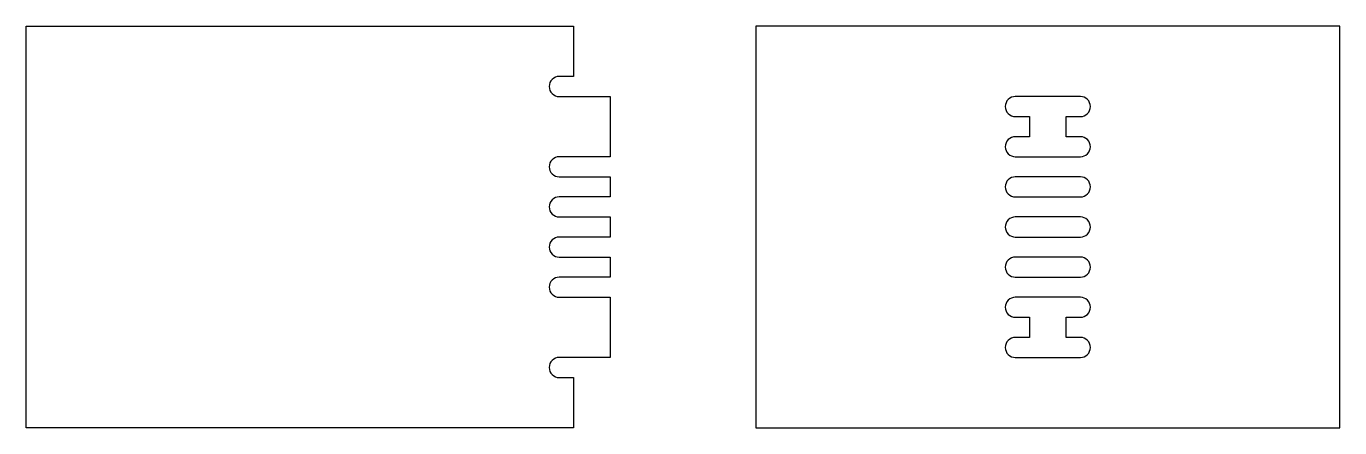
# Model space of a CAD drawing. Extents: x 0 to 540, y 0 to 165.
import ezdxf

# ---------------------------------------------------------------- set-up
doc = ezdxf.new("R2010")
doc.units = 0
doc.layers.add('1', color=7, linetype='CONTINUOUS')

msp = doc.modelspace()

# ---------------------------------------------------------------- linework, layer by layer
at = {"layer": '1', "color": 7, "linetype": 'CONTINUOUS'}
msp.add_lwpolyline([(225, 0), (0, 0), (0, 165), (225, 165)], dxfattribs=at)
msp.add_lwpolyline([(225, 165), (225, 144.375), (225, 144.375), (219.125, 144.375), (219.125, 144.375, 0.414214), (215, 140.25), (215, 140.25, 0.414214), (219.125, 136.125), (219.125, 136.125), (240, 136.125), (240, 111.375), (240, 111.375), (219.125, 111.375), (219.125, 111.375, 0.414214), (215, 107.25), (215, 107.25, 0.414214), (219.125, 103.125), (219.125, 103.125), (240, 103.125), (240, 94.875), (219.125, 94.875), (219.125, 94.875, 0.414214), (215, 90.75), (215, 90.75, 0.414214), (219.125, 86.625), (219.125, 86.625), (240, 86.625), (240, 78.375), (219.125, 78.375), (219.125, 78.375, 0.414214), (215, 74.25), (215, 74.25, 0.414214), (219.125, 70.125), (219.125, 70.125), (240, 70.125), (240, 61.875), (219.125, 61.875), (219.125, 61.875, 0.414214), (215, 57.75), (215, 57.75, 0.414214), (219.125, 53.625), (219.125, 53.625), (240, 53.625), (240, 53.625), (240, 28.875), (240, 28.875), (219.125, 28.875), (219.125, 28.875, 0.414214), (215, 24.75), (215, 24.75, 0.414214), (219.125, 20.625), (219.125, 20.625), (225, 20.625), (225, 20.625), (225, 0)], format="xyb", dxfattribs=at)
msp.add_lwpolyline([(300, 0), (540, 0), (540, 165), (300, 165)], close=True, dxfattribs=at)
for points in [[(402.5, 132), (402.5, 132), (402.5, 132, 0.414214), (406.625, 127.875), (406.625, 127.875), (412.5, 127.875), (412.5, 119.625), (406.625, 119.625), (406.625, 119.625, 0.414214), (402.5, 115.5), (402.5, 115.5), (402.5, 115.5, 0.414214), (406.625, 111.375), (406.625, 111.375), (433.375, 111.375), (433.375, 111.375, 0.414214), (437.5, 115.5), (437.5, 115.5), (437.5, 115.5, 0.414214), (433.375, 119.625), (433.375, 119.625), (427.5, 119.625), (427.5, 127.875), (433.375, 127.875), (433.375, 127.875, 0.414214), (437.5, 132), (437.5, 132), (437.5, 132, 0.414214), (433.375, 136.125), (433.375, 136.125), (406.625, 136.125), (406.625, 136.125, 0.414214)], [(402.5, 99), (402.5, 99), (402.5, 99, 0.414214), (406.625, 94.875), (406.625, 94.875), (433.375, 94.875), (433.375, 94.875, 0.414214), (437.5, 99), (437.5, 99), (437.5, 99, 0.414214), (433.375, 103.125), (433.375, 103.125), (406.625, 103.125), (406.625, 103.125, 0.414214)], [(402.5, 82.5), (402.5, 82.5), (402.5, 82.5, 0.414214), (406.625, 78.375), (406.625, 78.375), (433.375, 78.375), (433.375, 78.375, 0.414214), (437.5, 82.5), (437.5, 82.5), (437.5, 82.5, 0.414214), (433.375, 86.625), (433.375, 86.625), (406.625, 86.625), (406.625, 86.625, 0.414214)], [(402.5, 66), (402.5, 66), (402.5, 66, 0.414214), (406.625, 61.875), (406.625, 61.875), (433.375, 61.875), (433.375, 61.875, 0.414214), (437.5, 66), (437.5, 66), (437.5, 66, 0.414214), (433.375, 70.125), (433.375, 70.125), (406.625, 70.125), (406.625, 70.125, 0.414214)], [(402.5, 49.5), (402.5, 49.5), (402.5, 49.5, 0.414214), (406.625, 45.375), (406.625, 45.375), (412.5, 45.375), (412.5, 37.125), (406.625, 37.125), (406.625, 37.125, 0.414214), (402.5, 33), (402.5, 33), (402.5, 33, 0.414214), (406.625, 28.875), (406.625, 28.875), (433.375, 28.875), (433.375, 28.875, 0.414214), (437.5, 33), (437.5, 33), (437.5, 33, 0.414214), (433.375, 37.125), (433.375, 37.125), (427.5, 37.125), (427.5, 45.375), (433.375, 45.375), (433.375, 45.375, 0.414214), (437.5, 49.5), (437.5, 49.5), (437.5, 49.5, 0.414214), (433.375, 53.625), (433.375, 53.625), (406.625, 53.625), (406.625, 53.625, 0.414214)]]:
    msp.add_lwpolyline(points, format="xyb", close=True, dxfattribs=at)

doc.saveas('drawing.dxf')
